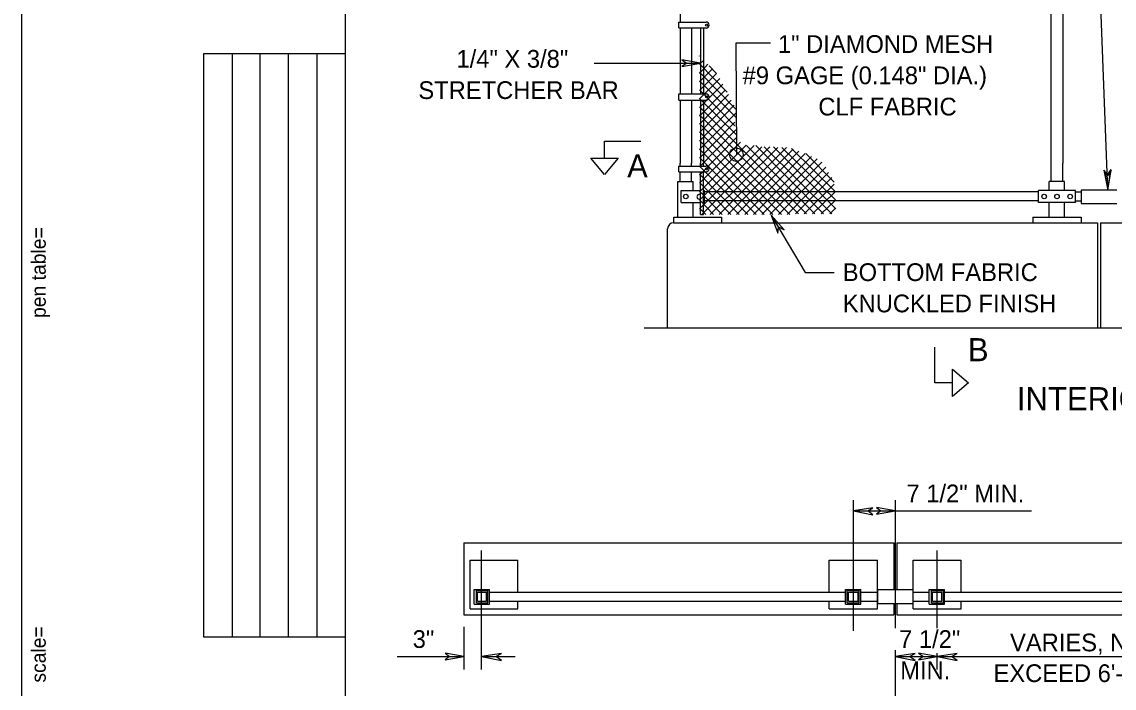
# Model space of a CAD drawing. Extents: x 528.16 to 531.11, y 154.41 to 156.24.
# Drawn here: x 528.156 to 528.785, y 154.79 to 155.174 of the extents above; entities that cross this region are included whole.
import ezdxf

# ---------------------------------------------------------------- set-up
doc = ezdxf.new("R2010")
doc.units = 0
for name, color, linetype in [('Level 1', 7, 'Continuous'), ('Level 2', 7, 'Continuous'), ('Level 41', 7, 'Continuous')]:
    doc.layers.add(name, color=color, linetype=linetype)

msp = doc.modelspace()

# ---------------------------------------------------------------- linework, layer by layer
at = {"layer": 'Level 1'}
for p, q in [((528.34219, 154.45079), (528.34219, 156.20079)), ((528.2605, 154.81955), (528.2605, 155.15617)), ((528.2605, 155.15617), (528.34219, 155.15617)), ((528.2769, 154.81955), (528.2769, 155.15617)), ((528.29298, 154.81955), (528.29298, 155.15617)), ((528.30938, 154.81955), (528.30938, 155.15617)), ((528.32579, 154.81955), (528.32579, 155.15617)), ((528.34219, 154.81955), (528.2605, 154.81955))]:
    msp.add_line(p, q, dxfattribs=at)
for points in [[(528.54692, 155.15059), (528.53609, 155.15256), (528.53904, 155.15059), (528.53609, 155.14862)], [(528.4836, 155.0958), (528.49934, 155.0958), (528.49147, 155.08629)], [(528.78182, 155.07743), (528.78346, 155.08924), (528.7815, 155.08629), (528.77953, 155.08891)], [(528.78182, 155.07743), (528.78379, 155.08891), (528.7815, 155.08563), (528.77986, 155.08825)], [(528.5876, 155.06299), (528.59154, 155.05249), (528.59186, 155.0561), (528.59514, 155.05446)], [(528.69226, 154.95833), (528.69226, 154.97408), (528.70144, 154.96621)], [(528.63517, 154.89239), (528.64633, 154.89009), (528.64337, 154.89239), (528.64633, 154.89403)], [(528.65912, 154.89239), (528.64829, 154.89436), (528.65092, 154.89239), (528.64829, 154.89042)], [(528.41043, 154.8084), (528.39961, 154.81037), (528.40223, 154.8084), (528.39961, 154.80643)], [(528.4206, 154.8084), (528.43209, 154.8061), (528.42881, 154.8084), (528.43209, 154.81004)], [(528.65912, 154.8084), (528.6706, 154.8061), (528.66732, 154.8084), (528.6706, 154.81004)], [(528.6834, 154.8084), (528.67257, 154.81037), (528.67552, 154.8084), (528.67257, 154.80643)], [(528.6834, 154.8084), (528.69488, 154.8061), (528.6916, 154.8084), (528.69488, 154.81004)]]:
    msp.add_lwpolyline(points, close=True, dxfattribs=at)
for points in [[(528.49147, 155.0958), (528.49147, 155.10564), (528.51247, 155.10564)], [(528.69226, 154.96621), (528.68209, 154.96621), (528.68209, 154.98688)]]:
    msp.add_lwpolyline(points, dxfattribs=at)
at = {"layer": 'Level 2'}
for p, q in [((528.78182, 155.07743), (528.77264, 155.31496)), ((528.75591, 155.29265), (528.75591, 155.09285)), ((528.5351, 155.21227), (528.5351, 155.17421)), ((528.74902, 155.09285), (528.74902, 155.18832)), ((528.53445, 155.17421), (528.5502, 155.17421)), ((528.53445, 155.17093), (528.53445, 155.17421)), ((528.53445, 155.17093), (528.5502, 155.17093)), ((528.5351, 155.17093), (528.5351, 155.13287)), ((528.54167, 155.17093), (528.54167, 155.13287)), ((528.54692, 155.17093), (528.54692, 155.17093)), ((528.54692, 155.17093), (528.54692, 155.13287)), ((528.54856, 155.17421), (528.54856, 155.17421)), ((528.54856, 155.17093), (528.54856, 155.17093)), ((528.54856, 155.17093), (528.54856, 155.13287)), ((528.58727, 155.16207), (528.56726, 155.16207)), ((528.56726, 155.16207), (528.56759, 155.09777)), ((528.48556, 155.15059), (528.54692, 155.15059)), ((528.53445, 155.13287), (528.5502, 155.13287)), ((528.53445, 155.12927), (528.53445, 155.13287)), ((528.5351, 155.13287), (528.5351, 155.13287)), ((528.54167, 155.13287), (528.54167, 155.13287)), ((528.54692, 155.13287), (528.54692, 155.13287)), ((528.53445, 155.12927), (528.5502, 155.12927)), ((528.5351, 155.12927), (528.5351, 155.12927)), ((528.5351, 155.12927), (528.5351, 155.09285)), ((528.54167, 155.12927), (528.54167, 155.09285)), ((528.54692, 155.12927), (528.54692, 155.12927)), ((528.54692, 155.12927), (528.54692, 155.09285)), ((528.54856, 155.12927), (528.54856, 155.09285)), ((528.53445, 155.09121), (528.5502, 155.09121)), ((528.53445, 155.08793), (528.53445, 155.09121)), ((528.53445, 155.08793), (528.5502, 155.08793)), ((528.5351, 155.09121), (528.5351, 155.09285)), ((528.5351, 155.08235), (528.5351, 155.08793)), ((528.54167, 155.09154), (528.54167, 155.09285)), ((528.54167, 155.08235), (528.54167, 155.0876)), ((528.54692, 155.09154), (528.54692, 155.09285)), ((528.54692, 155.06332), (528.54692, 155.08793)), ((528.54856, 155.09154), (528.54856, 155.09285)), ((528.54856, 155.06332), (528.54856, 155.08793)), ((528.74902, 155.08235), (528.74902, 155.09285)), ((528.75591, 155.08235), (528.75591, 155.09285)), ((528.53379, 155.06168), (528.53379, 155.08235)), ((528.53379, 155.08235), (528.54265, 155.08235)), ((528.54265, 155.0771), (528.54265, 155.08235)), ((528.75689, 155.08235), (528.74803, 155.08235)), ((528.74803, 155.0771), (528.74803, 155.08235)), ((528.75689, 155.0771), (528.75689, 155.08235)), ((528.53576, 155.07021), (528.53576, 155.0771)), ((528.53576, 155.0771), (528.54692, 155.0771)), ((528.54823, 155.0771), (528.54921, 155.0771)), ((528.54921, 155.07021), (528.54921, 155.0771)), ((528.7418, 155.07644), (528.54921, 155.07644)), ((528.7418, 155.07021), (528.7418, 155.0771)), ((528.74278, 155.0771), (528.7418, 155.0771)), ((528.75262, 155.0771), (528.74278, 155.0771)), ((528.76247, 155.0771), (528.75262, 155.0771)), ((528.76312, 155.0771), (528.76247, 155.0771)), ((528.76312, 155.07021), (528.76312, 155.0771)), ((528.76312, 155.07644), (528.7664, 155.07644)), ((528.7664, 155.07743), (528.7664, 155.06955)), ((528.78707, 155.07743), (528.7664, 155.07743)), ((528.53576, 155.07021), (528.54692, 155.07021)), ((528.54265, 155.06168), (528.54265, 155.07021)), ((528.54856, 155.07021), (528.54921, 155.07021)), ((528.7418, 155.07119), (528.54921, 155.07119)), ((528.74245, 155.07021), (528.7418, 155.07021)), ((528.75262, 155.07021), (528.74245, 155.07021)), ((528.74803, 155.06168), (528.74803, 155.07021)), ((528.76312, 155.07021), (528.75262, 155.07021)), ((528.75689, 155.06168), (528.75689, 155.07021)), ((528.76312, 155.07119), (528.7664, 155.07119)), ((528.7664, 155.06955), (528.78707, 155.06955)), ((528.5315, 155.0584), (528.5315, 155.06168)), ((528.5315, 155.06168), (528.55906, 155.06168)), ((528.54692, 155.06332), (528.54856, 155.06332)), ((528.55906, 155.06168), (528.55906, 155.0584)), ((528.73852, 155.06168), (528.7664, 155.06168)), ((528.73852, 155.06168), (528.73852, 155.0584)), ((528.7664, 155.06168), (528.7664, 155.0584)), ((528.52789, 154.99803), (528.52789, 155.05512)), ((528.5315, 155.0584), (528.77592, 155.0584)), ((528.77592, 155.0584), (528.77592, 154.99803)), ((528.77756, 155.0584), (528.77756, 154.99803)), ((528.77756, 155.0584), (529.07054, 155.0584)), ((528.51444, 154.99803), (528.77756, 154.99803)), ((528.77756, 154.99803), (529.07054, 154.99803)), ((528.63517, 154.82316), (528.63517, 154.89862)), ((528.65912, 154.89862), (528.65912, 154.8248)), ((528.63517, 154.89239), (528.73786, 154.89239)), ((528.41043, 154.87402), (528.65846, 154.87402)), ((528.41043, 154.87402), (528.41043, 154.83235)), ((528.65846, 154.87402), (528.65846, 154.84678)), ((528.6601, 154.87402), (528.95308, 154.87402)), ((528.6601, 154.87402), (528.6601, 154.84678)), ((528.4206, 154.80085), (528.4206, 154.86942)), ((528.6834, 154.8248), (528.6834, 154.86942)), ((528.41404, 154.86385), (528.4416, 154.86385)), ((528.41404, 154.83596), (528.41404, 154.86385)), ((528.4416, 154.84547), (528.4416, 154.86385)), ((528.62106, 154.86385), (528.64895, 154.86385)), ((528.62106, 154.84547), (528.62106, 154.86385)), ((528.64895, 154.84154), (528.64895, 154.86385)), ((528.66962, 154.86385), (528.69718, 154.86385)), ((528.66962, 154.83596), (528.66962, 154.86385)), ((528.69718, 154.84547), (528.69718, 154.86385)), ((528.41634, 154.83858), (528.41634, 154.84711)), ((528.41634, 154.84711), (528.4252, 154.84711)), ((528.41765, 154.83924), (528.41765, 154.84646)), ((528.41765, 154.84646), (528.42421, 154.84646)), ((528.41831, 154.84022), (528.41831, 154.84547)), ((528.41831, 154.84547), (528.42356, 154.84547)), ((528.42356, 154.84022), (528.42356, 154.84547)), ((528.42421, 154.83924), (528.42421, 154.84646)), ((528.4252, 154.83858), (528.4252, 154.84711)), ((528.4252, 154.84547), (528.63058, 154.84547)), ((528.63058, 154.84711), (528.63944, 154.84711)), ((528.63058, 154.83858), (528.63058, 154.84711)), ((528.63156, 154.83924), (528.63156, 154.84646)), ((528.63156, 154.84646), (528.63845, 154.84646)), ((528.63222, 154.84022), (528.63222, 154.84547)), ((528.63222, 154.84547), (528.6378, 154.84547)), ((528.6378, 154.84022), (528.6378, 154.84547)), ((528.63845, 154.83924), (528.63845, 154.84646)), ((528.63845, 154.83924), (528.63845, 154.84646)), ((528.63944, 154.83858), (528.63944, 154.84711)), ((528.63944, 154.84547), (528.64895, 154.84547)), ((528.64895, 154.84678), (528.64895, 154.83891)), ((528.66962, 154.84678), (528.64895, 154.84678)), ((528.64895, 154.83596), (528.64895, 154.84154)), ((528.66962, 154.83891), (528.66962, 154.84678)), ((528.66962, 154.84547), (528.67881, 154.84547)), ((528.67881, 154.84711), (528.68766, 154.84711)), ((528.67881, 154.83858), (528.67881, 154.84711)), ((528.68012, 154.83924), (528.68012, 154.84646)), ((528.68012, 154.84646), (528.68701, 154.84646)), ((528.68077, 154.84022), (528.68077, 154.84547)), ((528.68077, 154.84547), (528.68602, 154.84547)), ((528.68602, 154.84022), (528.68602, 154.84547)), ((528.68701, 154.83924), (528.68701, 154.84646)), ((528.68701, 154.83924), (528.68701, 154.84646)), ((528.68766, 154.83858), (528.68766, 154.84711)), ((528.68766, 154.84547), (528.89337, 154.84547)), ((528.41404, 154.83596), (528.4416, 154.83596)), ((528.41634, 154.83858), (528.4252, 154.83858)), ((528.41765, 154.83924), (528.42421, 154.83924)), ((528.41831, 154.84022), (528.42356, 154.84022)), ((528.4252, 154.84022), (528.63058, 154.84022)), ((528.4416, 154.83596), (528.4416, 154.84022)), ((528.62106, 154.83596), (528.62106, 154.84055)), ((528.62106, 154.83596), (528.64895, 154.83596)), ((528.63058, 154.83858), (528.63944, 154.83858)), ((528.63156, 154.83924), (528.63845, 154.83924)), ((528.63222, 154.84022), (528.6378, 154.84022)), ((528.63944, 154.84022), (528.64895, 154.84022)), ((528.64895, 154.83891), (528.66962, 154.83891)), ((528.65846, 154.83891), (528.65846, 154.83235)), ((528.6601, 154.83891), (528.6601, 154.83235)), ((528.66962, 154.84022), (528.67881, 154.84022)), ((528.66962, 154.83596), (528.69718, 154.83596)), ((528.67881, 154.83858), (528.68766, 154.83858)), ((528.68012, 154.83924), (528.68701, 154.83924)), ((528.68077, 154.84022), (528.68602, 154.84022)), ((528.68766, 154.84022), (528.89337, 154.84022)), ((528.69718, 154.83596), (528.69718, 154.84022)), ((528.41043, 154.83235), (528.65846, 154.83235)), ((528.6601, 154.83235), (528.95308, 154.83235)), ((528.41043, 154.82546), (528.41043, 154.80085)), ((528.65912, 154.81201), (528.65912, 154.76772)), ((528.6834, 154.80085), (528.6834, 154.81037)), ((528.37205, 154.8084), (528.41043, 154.8084)), ((528.4206, 154.8084), (528.43996, 154.8084)), ((528.65912, 154.8084), (528.71194, 154.8084)), ((528.6834, 154.8084), (528.89764, 154.8084))]:
    msp.add_line(p, q, dxfattribs=at)
for points in [[(528.54626, 155.15453), (528.54626, 155.15486)], [(528.54626, 155.14993), (528.54888, 155.15223)], [(528.56234, 155.13386), (528.54626, 155.15026)], [(528.54626, 155.14469), (528.55118, 155.14993)], [(528.54626, 155.13976), (528.55381, 155.14731)], [(528.56726, 155.12402), (528.54626, 155.14534)], [(528.54626, 155.13484), (528.5561, 155.14469)], [(528.5561, 155.14469), (528.55184, 155.14895)], [(528.54626, 155.12992), (528.55807, 155.14173)], [(528.56726, 155.11942), (528.54626, 155.14042)], [(528.54626, 155.125), (528.55971, 155.13845)], [(528.54626, 155.12008), (528.56135, 155.13517)], [(528.5666, 155.1145), (528.54626, 155.13517)], [(528.54626, 155.11549), (528.56299, 155.13255)], [(528.56759, 155.10925), (528.54626, 155.13025)], [(528.54626, 155.11056), (528.56463, 155.12927)], [(528.54626, 155.10564), (528.56627, 155.12631)], [(528.60794, 155.06365), (528.54626, 155.12533)], [(528.54626, 155.10072), (528.56726, 155.12172)], [(528.60335, 155.06365), (528.54626, 155.12073)], [(528.54626, 155.0958), (528.5666, 155.11647)], [(528.59843, 155.06332), (528.54626, 155.11581)], [(528.54626, 155.09088), (528.56726, 155.1122)], [(528.5935, 155.06332), (528.54626, 155.11089)], [(528.54626, 155.08596), (528.56791, 155.10794)], [(528.58858, 155.06332), (528.54626, 155.10597)], [(528.54626, 155.08136), (528.56988, 155.10499)], [(528.54626, 155.07644), (528.57316, 155.10335)], [(528.54626, 155.07152), (528.57776, 155.10302)], [(528.54626, 155.0666), (528.58235, 155.10236)], [(528.58366, 155.06332), (528.54626, 155.10105)], [(528.54757, 155.06332), (528.58694, 155.10236)], [(528.55249, 155.06332), (528.59154, 155.10203)], [(528.55774, 155.06332), (528.59646, 155.10203)], [(528.56266, 155.06332), (528.60039, 155.10105)], [(528.56759, 155.06332), (528.60367, 155.09974)], [(528.61286, 155.06365), (528.57349, 155.10302)], [(528.61778, 155.06365), (528.57874, 155.10302)], [(528.6227, 155.06365), (528.58366, 155.10236)], [(528.625, 155.0666), (528.58891, 155.10236)], [(528.62467, 155.07185), (528.59383, 155.10203)], [(528.62434, 155.07677), (528.59941, 155.10138)], [(528.57907, 155.06332), (528.54626, 155.09613)], [(528.57251, 155.06332), (528.60728, 155.09843)], [(528.57743, 155.06332), (528.61089, 155.09678)], [(528.58235, 155.06332), (528.61417, 155.09547)], [(528.58694, 155.06332), (528.6168, 155.0935)], [(528.62402, 155.08202), (528.60761, 155.09843)], [(528.57415, 155.06332), (528.54626, 155.09121)], [(528.56923, 155.06332), (528.54626, 155.08661)], [(528.59186, 155.06332), (528.61909, 155.09055)], [(528.59678, 155.06332), (528.62073, 155.0876)], [(528.5643, 155.06332), (528.54626, 155.08169)], [(528.60171, 155.06365), (528.6227, 155.08465)], [(528.60663, 155.06365), (528.62402, 155.08071)], [(528.55938, 155.06332), (528.54626, 155.07677)], [(528.61155, 155.06365), (528.62434, 155.07612)], [(528.55446, 155.06332), (528.54626, 155.07185)], [(528.61647, 155.06365), (528.62467, 155.07152)], [(528.54987, 155.06332), (528.54626, 155.06693)], [(528.5876, 155.06299), (528.60728, 155.02986), (528.62402, 155.02986)], [(528.62139, 155.06365), (528.62467, 155.06693)]]:
    msp.add_lwpolyline(points, dxfattribs=at)
for centre, radius in [((528.55032, 155.17256), 0.000569), ((528.55032, 155.1311), 0.000569), ((528.56754, 155.09786), 0.00391), ((528.55032, 155.08964), 0.000569), ((528.5384, 155.07365), 0.0013), ((528.74508, 155.07365), 0.0013), ((528.75244, 155.07365), 0.0013), ((528.76008, 155.07365), 0.0013)]:
    msp.add_circle(centre, radius, dxfattribs=at)
for centre, radius, start, end in [((528.55015, 155.17257), 0.00173, 270, 90), ((528.55015, 155.1311), 0.00173, 270, 90), ((528.55015, 155.08964), 0.00173, 270, 90), ((528.54613, 155.07353), 0.0013, 52.24141, 311.20275), ((528.5314, 155.05509), 0.00346, 90, 180)]:
    msp.add_arc(centre, radius, start, end, dxfattribs=at)
at = {"layer": 'Level 41'}
msp.add_lwpolyline([(528.15551, 156.24245), (531.11385, 156.24245), (531.11385, 154.40912), (528.15551, 154.40912)], close=True, dxfattribs=at)

# ---------------------------------------------------------------- texts
at = {"layer": 'Level 1'}
for s, p in [('A', (528.50459, 155.08465)), ('B', (528.70112, 154.97867))]:
    msp.add_text(s, height=0.01333, dxfattribs=at).set_placement(p)
for s, height, p in [('...................pentable..................', 0.0001201, (528.16929, 155.07021)), ('pen table=', 0.008333, (528.16929, 155.00361)), ('......scale......', 0.0001201, (528.16929, 154.83399)), ('scale=', 0.008333, (528.16929, 154.79331))]:
    msp.add_text(s, height=height, rotation=90, dxfattribs=at).set_placement(p)
at = {"layer": 'Level 2'}
for s, height, p in [('1" DIAMOND MESH', 0.0102283, (528.59154, 155.1565)), ('1/4" X 3/8"', 0.0102283, (528.40617, 155.14797)), ('#9 GAGE (0.148" DIA.)', 0.0102283, (528.57119, 155.13845)), ('STRETCHER BAR', 0.0102283, (528.38419, 155.12992)), ('CLF FABRIC', 0.010228, (528.61483, 155.12041)), ('BOTTOM FABRIC ', 0.0102283, (528.62894, 155.02493)), ('KNUCKLED FINISH', 0.0102283, (528.62894, 155.00689)), ('INTERIOR ELEVATION - PARAPET & CHAIN LINK FENCE', 0.0134035, (528.72934, 154.95033)), ('7 1/2" MIN.', 0.0102283, (528.66568, 154.89731)), ('3"', 0.010228, (528.38091, 154.81332)), ('7 1/2"', 0.010228, (528.66142, 154.81332)), ('VARIES, NOT TO', 0.0102283, (528.72539, 154.81135)), ('MIN.', 0.010228, (528.66207, 154.79528)), ('EXCEED 6\'-1" O.C.', 0.0102283, (528.71588, 154.79364))]:
    msp.add_text(s, height=height, dxfattribs=at).set_placement(p)

doc.saveas('drawing.dxf')
